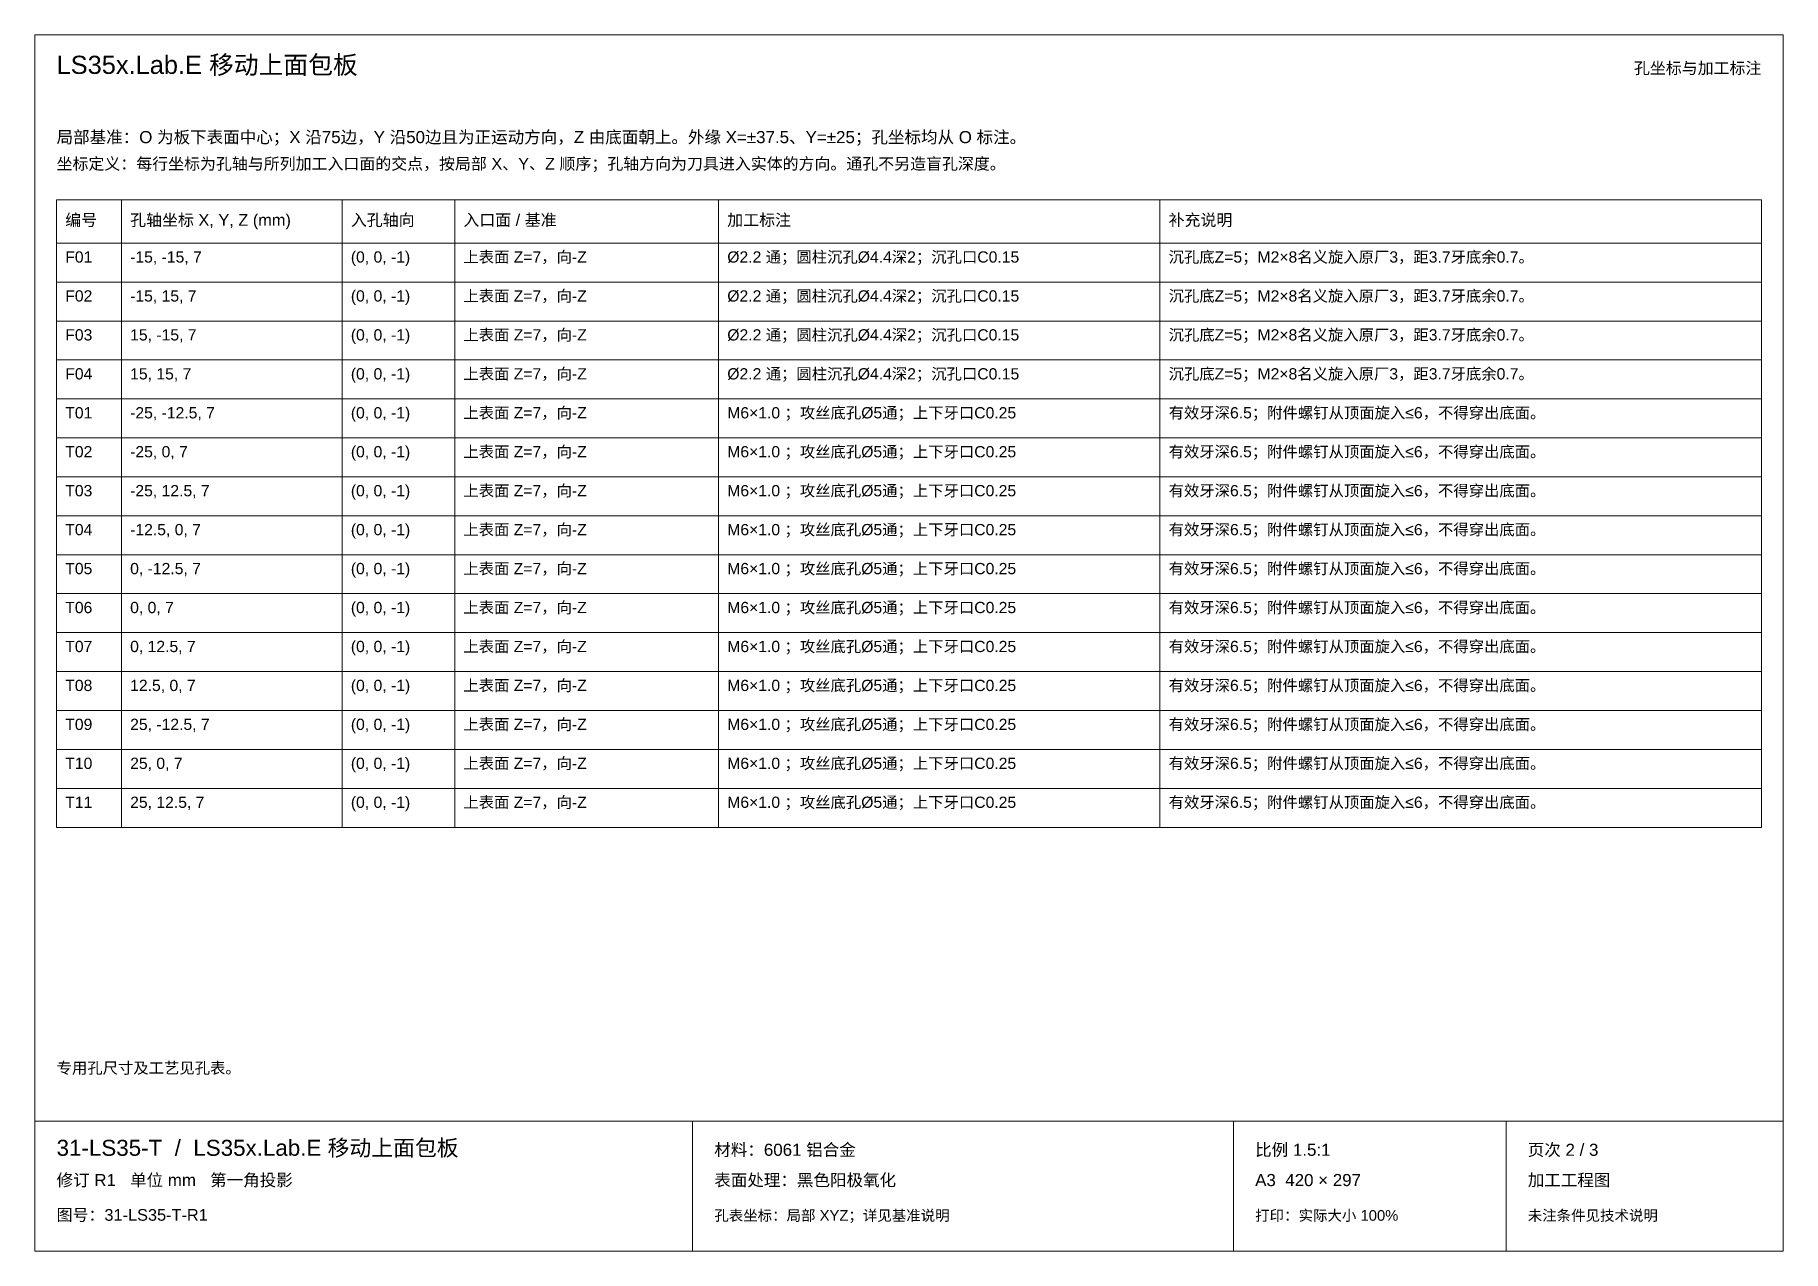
# Paper-space layout '02_孔表及加工说明' of a CAD drawing. Header units: millimetres. Extents: x 8 to 412, y 8 to 289.
import ezdxf
from ezdxf.enums import TextEntityAlignment as Align

# ---------------------------------------------------------------- set-up
doc = ezdxf.new("R2010")
doc.units = ezdxf.units.MM
doc.header["$LTSCALE"] = 0.666667
doc.layers.add('ANNOTATIONS', color=7, linetype='CONTINUOUS', lineweight=18)
doc.styles.add('CJK', font='Arial Unicode.ttf')

psp = doc.layouts.new('02_孔表及加工说明')

# ---------------------------------------------------------------- linework, layer by layer
at = {"layer": 'ANNOTATIONS'}
for p, q in [((412, 289), (8, 289)), ((8, 289), (8, 8)), ((412, 8), (412, 289)), ((28, 250.9), (13, 250.9)), ((13, 250.9), (13, 240.9)), ((28, 240.9), (28, 250.9)), ((79, 250.9), (28, 250.9)), ((28, 250.9), (28, 240.9)), ((79, 240.9), (79, 250.9)), ((105, 250.9), (79, 250.9)), ((79, 250.9), (79, 240.9)), ((105, 240.9), (105, 250.9)), ((166, 250.9), (105, 250.9)), ((105, 250.9), (105, 240.9)), ((166, 240.9), (166, 250.9)), ((268, 250.9), (166, 250.9)), ((166, 250.9), (166, 240.9)), ((268, 240.9), (268, 250.9)), ((407, 250.9), (268, 250.9)), ((268, 250.9), (268, 240.9)), ((407, 240.9), (407, 250.9)), ((13, 240.9), (28, 240.9)), ((28, 240.9), (13, 240.9)), ((13, 240.9), (13, 231.9)), ((28, 240.9), (79, 240.9)), ((28, 231.9), (28, 240.9)), ((79, 240.9), (28, 240.9)), ((28, 240.9), (28, 231.9)), ((79, 240.9), (105, 240.9)), ((79, 231.9), (79, 240.9)), ((105, 240.9), (79, 240.9)), ((79, 240.9), (79, 231.9)), ((105, 240.9), (166, 240.9)), ((105, 231.9), (105, 240.9)), ((166, 240.9), (105, 240.9)), ((105, 240.9), (105, 231.9)), ((166, 240.9), (268, 240.9)), ((166, 231.9), (166, 240.9)), ((268, 240.9), (166, 240.9)), ((166, 240.9), (166, 231.9)), ((268, 240.9), (407, 240.9)), ((268, 231.9), (268, 240.9)), ((407, 240.9), (268, 240.9)), ((268, 240.9), (268, 231.9)), ((407, 231.9), (407, 240.9)), ((13, 231.9), (28, 231.9)), ((28, 231.9), (13, 231.9)), ((13, 231.9), (13, 222.9)), ((28, 231.9), (79, 231.9)), ((28, 222.9), (28, 231.9)), ((79, 231.9), (28, 231.9)), ((28, 231.9), (28, 222.9)), ((79, 231.9), (105, 231.9)), ((79, 222.9), (79, 231.9)), ((105, 231.9), (79, 231.9)), ((79, 231.9), (79, 222.9)), ((105, 231.9), (166, 231.9)), ((105, 222.9), (105, 231.9)), ((166, 231.9), (105, 231.9)), ((105, 231.9), (105, 222.9)), ((166, 231.9), (268, 231.9)), ((166, 222.9), (166, 231.9)), ((268, 231.9), (166, 231.9)), ((166, 231.9), (166, 222.9)), ((268, 231.9), (407, 231.9)), ((268, 222.9), (268, 231.9)), ((407, 231.9), (268, 231.9)), ((268, 231.9), (268, 222.9)), ((407, 222.9), (407, 231.9)), ((13, 222.9), (28, 222.9)), ((28, 222.9), (13, 222.9)), ((13, 222.9), (13, 213.9)), ((28, 222.9), (79, 222.9)), ((28, 213.9), (28, 222.9)), ((79, 222.9), (28, 222.9)), ((28, 222.9), (28, 213.9)), ((79, 222.9), (105, 222.9)), ((79, 213.9), (79, 222.9)), ((105, 222.9), (79, 222.9)), ((79, 222.9), (79, 213.9)), ((105, 222.9), (166, 222.9)), ((105, 213.9), (105, 222.9)), ((166, 222.9), (105, 222.9)), ((105, 222.9), (105, 213.9)), ((166, 222.9), (268, 222.9)), ((166, 213.9), (166, 222.9)), ((268, 222.9), (166, 222.9)), ((166, 222.9), (166, 213.9)), ((268, 222.9), (407, 222.9)), ((268, 213.9), (268, 222.9)), ((407, 222.9), (268, 222.9)), ((268, 222.9), (268, 213.9)), ((407, 213.9), (407, 222.9)), ((13, 213.9), (28, 213.9)), ((28, 213.9), (13, 213.9)), ((13, 213.9), (13, 204.9)), ((28, 213.9), (79, 213.9)), ((28, 204.9), (28, 213.9)), ((79, 213.9), (28, 213.9)), ((28, 213.9), (28, 204.9)), ((79, 213.9), (105, 213.9)), ((79, 204.9), (79, 213.9)), ((105, 213.9), (79, 213.9)), ((79, 213.9), (79, 204.9)), ((105, 213.9), (166, 213.9)), ((105, 204.9), (105, 213.9)), ((166, 213.9), (105, 213.9)), ((105, 213.9), (105, 204.9)), ((166, 213.9), (268, 213.9)), ((166, 204.9), (166, 213.9)), ((268, 213.9), (166, 213.9)), ((166, 213.9), (166, 204.9)), ((268, 213.9), (407, 213.9)), ((268, 204.9), (268, 213.9)), ((407, 213.9), (268, 213.9)), ((268, 213.9), (268, 204.9)), ((407, 204.9), (407, 213.9)), ((13, 204.9), (28, 204.9)), ((28, 204.9), (13, 204.9)), ((13, 204.9), (13, 195.9)), ((28, 204.9), (79, 204.9)), ((28, 195.9), (28, 204.9)), ((79, 204.9), (28, 204.9)), ((28, 204.9), (28, 195.9)), ((79, 204.9), (105, 204.9)), ((79, 195.9), (79, 204.9)), ((105, 204.9), (79, 204.9)), ((79, 204.9), (79, 195.9)), ((105, 204.9), (166, 204.9)), ((105, 195.9), (105, 204.9)), ((166, 204.9), (105, 204.9)), ((105, 204.9), (105, 195.9)), ((166, 204.9), (268, 204.9)), ((166, 195.9), (166, 204.9)), ((268, 204.9), (166, 204.9)), ((166, 204.9), (166, 195.9)), ((268, 204.9), (407, 204.9)), ((268, 195.9), (268, 204.9)), ((407, 204.9), (268, 204.9)), ((268, 204.9), (268, 195.9)), ((407, 195.9), (407, 204.9)), ((13, 195.9), (28, 195.9)), ((28, 195.9), (13, 195.9)), ((13, 195.9), (13, 186.9)), ((28, 195.9), (79, 195.9)), ((28, 186.9), (28, 195.9)), ((79, 195.9), (28, 195.9)), ((28, 195.9), (28, 186.9)), ((79, 195.9), (105, 195.9)), ((79, 186.9), (79, 195.9)), ((105, 195.9), (79, 195.9)), ((79, 195.9), (79, 186.9)), ((105, 195.9), (166, 195.9)), ((105, 186.9), (105, 195.9)), ((166, 195.9), (105, 195.9)), ((105, 195.9), (105, 186.9)), ((166, 195.9), (268, 195.9)), ((166, 186.9), (166, 195.9)), ((268, 195.9), (166, 195.9)), ((166, 195.9), (166, 186.9)), ((268, 195.9), (407, 195.9)), ((268, 186.9), (268, 195.9)), ((407, 195.9), (268, 195.9)), ((268, 195.9), (268, 186.9)), ((407, 186.9), (407, 195.9)), ((13, 186.9), (28, 186.9)), ((28, 186.9), (13, 186.9)), ((13, 186.9), (13, 177.9)), ((28, 186.9), (79, 186.9)), ((28, 177.9), (28, 186.9)), ((79, 186.9), (28, 186.9)), ((28, 186.9), (28, 177.9)), ((79, 186.9), (105, 186.9)), ((79, 177.9), (79, 186.9)), ((105, 186.9), (79, 186.9)), ((79, 186.9), (79, 177.9)), ((105, 186.9), (166, 186.9)), ((105, 177.9), (105, 186.9)), ((166, 186.9), (105, 186.9)), ((105, 186.9), (105, 177.9)), ((166, 186.9), (268, 186.9)), ((166, 177.9), (166, 186.9)), ((268, 186.9), (166, 186.9)), ((166, 186.9), (166, 177.9)), ((268, 186.9), (407, 186.9)), ((268, 177.9), (268, 186.9)), ((407, 186.9), (268, 186.9)), ((268, 186.9), (268, 177.9)), ((407, 177.9), (407, 186.9)), ((13, 177.9), (28, 177.9)), ((28, 177.9), (13, 177.9)), ((13, 177.9), (13, 168.9)), ((28, 177.9), (79, 177.9)), ((28, 168.9), (28, 177.9)), ((79, 177.9), (28, 177.9)), ((28, 177.9), (28, 168.9)), ((79, 177.9), (105, 177.9)), ((79, 168.9), (79, 177.9)), ((105, 177.9), (79, 177.9)), ((79, 177.9), (79, 168.9)), ((105, 177.9), (166, 177.9)), ((105, 168.9), (105, 177.9)), ((166, 177.9), (105, 177.9)), ((105, 177.9), (105, 168.9)), ((166, 177.9), (268, 177.9)), ((166, 168.9), (166, 177.9)), ((268, 177.9), (166, 177.9)), ((166, 177.9), (166, 168.9)), ((268, 177.9), (407, 177.9)), ((268, 168.9), (268, 177.9)), ((407, 177.9), (268, 177.9)), ((268, 177.9), (268, 168.9)), ((407, 168.9), (407, 177.9)), ((13, 168.9), (28, 168.9)), ((28, 168.9), (13, 168.9)), ((13, 168.9), (13, 159.9)), ((28, 168.9), (79, 168.9)), ((28, 159.9), (28, 168.9)), ((79, 168.9), (28, 168.9)), ((28, 168.9), (28, 159.9)), ((79, 168.9), (105, 168.9)), ((79, 159.9), (79, 168.9)), ((105, 168.9), (79, 168.9)), ((79, 168.9), (79, 159.9)), ((105, 168.9), (166, 168.9)), ((105, 159.9), (105, 168.9)), ((166, 168.9), (105, 168.9)), ((105, 168.9), (105, 159.9)), ((166, 168.9), (268, 168.9)), ((166, 159.9), (166, 168.9)), ((268, 168.9), (166, 168.9)), ((166, 168.9), (166, 159.9)), ((268, 168.9), (407, 168.9)), ((268, 159.9), (268, 168.9)), ((407, 168.9), (268, 168.9)), ((268, 168.9), (268, 159.9)), ((407, 159.9), (407, 168.9)), ((13, 159.9), (28, 159.9)), ((28, 159.9), (13, 159.9)), ((13, 159.9), (13, 150.9)), ((28, 159.9), (79, 159.9)), ((28, 150.9), (28, 159.9)), ((79, 159.9), (28, 159.9)), ((28, 159.9), (28, 150.9)), ((79, 159.9), (105, 159.9)), ((79, 150.9), (79, 159.9)), ((105, 159.9), (79, 159.9)), ((79, 159.9), (79, 150.9)), ((105, 159.9), (166, 159.9)), ((105, 150.9), (105, 159.9)), ((166, 159.9), (105, 159.9)), ((105, 159.9), (105, 150.9)), ((166, 159.9), (268, 159.9)), ((166, 150.9), (166, 159.9)), ((268, 159.9), (166, 159.9)), ((166, 159.9), (166, 150.9)), ((268, 159.9), (407, 159.9)), ((268, 150.9), (268, 159.9)), ((407, 159.9), (268, 159.9)), ((268, 159.9), (268, 150.9)), ((407, 150.9), (407, 159.9)), ((13, 150.9), (28, 150.9)), ((28, 150.9), (13, 150.9)), ((13, 150.9), (13, 141.9)), ((28, 150.9), (79, 150.9)), ((28, 141.9), (28, 150.9)), ((79, 150.9), (28, 150.9)), ((28, 150.9), (28, 141.9)), ((79, 150.9), (105, 150.9)), ((79, 141.9), (79, 150.9)), ((105, 150.9), (79, 150.9)), ((79, 150.9), (79, 141.9)), ((105, 150.9), (166, 150.9)), ((105, 141.9), (105, 150.9)), ((166, 150.9), (105, 150.9)), ((105, 150.9), (105, 141.9)), ((166, 150.9), (268, 150.9)), ((166, 141.9), (166, 150.9)), ((268, 150.9), (166, 150.9)), ((166, 150.9), (166, 141.9)), ((268, 150.9), (407, 150.9)), ((268, 141.9), (268, 150.9)), ((407, 150.9), (268, 150.9)), ((268, 150.9), (268, 141.9)), ((407, 141.9), (407, 150.9)), ((13, 141.9), (28, 141.9)), ((28, 141.9), (13, 141.9)), ((13, 141.9), (13, 132.9)), ((28, 141.9), (79, 141.9)), ((28, 132.9), (28, 141.9)), ((79, 141.9), (28, 141.9)), ((28, 141.9), (28, 132.9)), ((79, 141.9), (105, 141.9)), ((79, 132.9), (79, 141.9)), ((105, 141.9), (79, 141.9)), ((79, 141.9), (79, 132.9)), ((105, 141.9), (166, 141.9)), ((105, 132.9), (105, 141.9)), ((166, 141.9), (105, 141.9)), ((105, 141.9), (105, 132.9)), ((166, 141.9), (268, 141.9)), ((166, 132.9), (166, 141.9)), ((268, 141.9), (166, 141.9)), ((166, 141.9), (166, 132.9)), ((268, 141.9), (407, 141.9)), ((268, 132.9), (268, 141.9)), ((407, 141.9), (268, 141.9)), ((268, 141.9), (268, 132.9)), ((407, 132.9), (407, 141.9)), ((13, 132.9), (28, 132.9)), ((28, 132.9), (13, 132.9)), ((13, 132.9), (13, 123.9)), ((28, 132.9), (79, 132.9)), ((28, 123.9), (28, 132.9)), ((79, 132.9), (28, 132.9)), ((28, 132.9), (28, 123.9)), ((79, 132.9), (105, 132.9)), ((79, 123.9), (79, 132.9)), ((105, 132.9), (79, 132.9)), ((79, 132.9), (79, 123.9)), ((105, 132.9), (166, 132.9)), ((105, 123.9), (105, 132.9)), ((166, 132.9), (105, 132.9)), ((105, 132.9), (105, 123.9)), ((166, 132.9), (268, 132.9)), ((166, 123.9), (166, 132.9)), ((268, 132.9), (166, 132.9)), ((166, 132.9), (166, 123.9)), ((268, 132.9), (407, 132.9)), ((268, 123.9), (268, 132.9)), ((407, 132.9), (268, 132.9)), ((268, 132.9), (268, 123.9)), ((407, 123.9), (407, 132.9)), ((13, 123.9), (28, 123.9)), ((28, 123.9), (13, 123.9)), ((13, 123.9), (13, 114.9)), ((28, 123.9), (79, 123.9)), ((28, 114.9), (28, 123.9)), ((79, 123.9), (28, 123.9)), ((28, 123.9), (28, 114.9)), ((79, 123.9), (105, 123.9)), ((79, 114.9), (79, 123.9)), ((105, 123.9), (79, 123.9)), ((79, 123.9), (79, 114.9)), ((105, 123.9), (166, 123.9)), ((105, 114.9), (105, 123.9)), ((166, 123.9), (105, 123.9)), ((105, 123.9), (105, 114.9)), ((166, 123.9), (268, 123.9)), ((166, 114.9), (166, 123.9)), ((268, 123.9), (166, 123.9)), ((166, 123.9), (166, 114.9)), ((268, 123.9), (407, 123.9)), ((268, 114.9), (268, 123.9)), ((407, 123.9), (268, 123.9)), ((268, 123.9), (268, 114.9)), ((407, 114.9), (407, 123.9)), ((13, 114.9), (28, 114.9)), ((28, 114.9), (13, 114.9)), ((13, 114.9), (13, 105.9)), ((28, 114.9), (79, 114.9)), ((28, 105.9), (28, 114.9)), ((79, 114.9), (28, 114.9)), ((28, 114.9), (28, 105.9)), ((79, 114.9), (105, 114.9)), ((79, 105.9), (79, 114.9)), ((105, 114.9), (79, 114.9)), ((79, 114.9), (79, 105.9)), ((105, 114.9), (166, 114.9)), ((105, 105.9), (105, 114.9)), ((166, 114.9), (105, 114.9)), ((105, 114.9), (105, 105.9)), ((166, 114.9), (268, 114.9)), ((166, 105.9), (166, 114.9)), ((268, 114.9), (166, 114.9)), ((166, 114.9), (166, 105.9)), ((268, 114.9), (407, 114.9)), ((268, 105.9), (268, 114.9)), ((407, 114.9), (268, 114.9)), ((268, 114.9), (268, 105.9)), ((407, 105.9), (407, 114.9)), ((13, 105.9), (28, 105.9)), ((28, 105.9), (79, 105.9)), ((79, 105.9), (105, 105.9)), ((105, 105.9), (166, 105.9)), ((166, 105.9), (268, 105.9)), ((268, 105.9), (407, 105.9)), ((8, 38), (412, 38)), ((160, 8), (160, 38)), ((285, 8), (285, 38)), ((348, 8), (348, 38)), ((8, 8), (412, 8))]:
    psp.add_line(p, q, dxfattribs=at)

# ---------------------------------------------------------------- texts
at = {"layer": 'ANNOTATIONS', "style": 'CJK'}
for s, height, p in [('LS35x.Lab.E 移动上面包板', 4.2, (13, 280)), ('局部基准：O 为板下表面中心；X 沿75边，Y 沿50边且为正运动方向，Z 由底面朝上。外缘 X=±37.5、Y=±25；孔坐标均从 O 标注。', 2.8, (13, 264)), ('坐标定义：每行坐标为孔轴与所列加工入口面的交点，按局部 X、Y、Z 顺序；孔轴方向为刀具进入实体的方向。通孔不另造盲孔深度。', 2.7, (13, 257.9)), ('编号', 2.7, (15, 244.9)), ('孔轴坐标 X, Y, Z (mm)', 2.7, (30, 244.9)), ('入孔轴向', 2.7, (81, 244.9)), ('入口面 / 基准', 2.7, (107, 244.9)), ('加工标注', 2.7, (168, 244.9)), ('补充说明', 2.7, (270, 244.9)), ('F01', 2.6, (15, 236.4)), ('-15, -15, 7', 2.6, (30, 236.4)), ('(0, 0, -1)', 2.6, (81, 236.4)), ('上表面 Z=7，向-Z', 2.6, (107, 236.4)), ('Ø2.2 通；圆柱沉孔Ø4.4深2；沉孔口C0.15', 2.6, (168, 236.4)), ('沉孔底Z=5；M2×8名义旋入原厂3，距3.7牙底余0.7。', 2.6, (270, 236.4)), ('上表面 Z=7，向-Z', 2.6, (107, 227.4)), ('Ø2.2 通；圆柱沉孔Ø4.4深2；沉孔口C0.15', 2.6, (168, 227.4)), ('沉孔底Z=5；M2×8名义旋入原厂3，距3.7牙底余0.7。', 2.6, (270, 227.4)), ('F02', 2.6, (15, 227.4)), ('-15, 15, 7', 2.6, (30, 227.4)), ('(0, 0, -1)', 2.6, (81, 227.4)), ('F03', 2.6, (15, 218.4)), ('15, -15, 7', 2.6, (30, 218.4)), ('(0, 0, -1)', 2.6, (81, 218.4)), ('上表面 Z=7，向-Z', 2.6, (107, 218.4)), ('Ø2.2 通；圆柱沉孔Ø4.4深2；沉孔口C0.15', 2.6, (168, 218.4)), ('沉孔底Z=5；M2×8名义旋入原厂3，距3.7牙底余0.7。', 2.6, (270, 218.4)), ('F04', 2.6, (15, 209.4)), ('15, 15, 7', 2.6, (30, 209.4)), ('(0, 0, -1)', 2.6, (81, 209.4)), ('上表面 Z=7，向-Z', 2.6, (107, 209.4)), ('Ø2.2 通；圆柱沉孔Ø4.4深2；沉孔口C0.15', 2.6, (168, 209.4)), ('沉孔底Z=5；M2×8名义旋入原厂3，距3.7牙底余0.7。', 2.6, (270, 209.4)), ('T01', 2.6, (15, 200.4)), ('-25, -12.5, 7', 2.6, (30, 200.4)), ('(0, 0, -1)', 2.6, (81, 200.4)), ('上表面 Z=7，向-Z', 2.6, (107, 200.4)), ('M6×1.0 ；攻丝底孔Ø5通；上下牙口C0.25', 2.6, (168, 200.4)), ('有效牙深6.5；附件螺钉从顶面旋入≤6，不得穿出底面。', 2.6, (270, 200.4)), ('T02', 2.6, (15, 191.4)), ('-25, 0, 7', 2.6, (30, 191.4)), ('(0, 0, -1)', 2.6, (81, 191.4)), ('上表面 Z=7，向-Z', 2.6, (107, 191.4)), ('M6×1.0 ；攻丝底孔Ø5通；上下牙口C0.25', 2.6, (168, 191.4)), ('有效牙深6.5；附件螺钉从顶面旋入≤6，不得穿出底面。', 2.6, (270, 191.4)), ('T03', 2.6, (15, 182.4)), ('-25, 12.5, 7', 2.6, (30, 182.4)), ('(0, 0, -1)', 2.6, (81, 182.4)), ('上表面 Z=7，向-Z', 2.6, (107, 182.4)), ('M6×1.0 ；攻丝底孔Ø5通；上下牙口C0.25', 2.6, (168, 182.4)), ('有效牙深6.5；附件螺钉从顶面旋入≤6，不得穿出底面。', 2.6, (270, 182.4)), ('T04', 2.6, (15, 173.4)), ('-12.5, 0, 7', 2.6, (30, 173.4)), ('(0, 0, -1)', 2.6, (81, 173.4)), ('上表面 Z=7，向-Z', 2.6, (107, 173.4)), ('M6×1.0 ；攻丝底孔Ø5通；上下牙口C0.25', 2.6, (168, 173.4)), ('有效牙深6.5；附件螺钉从顶面旋入≤6，不得穿出底面。', 2.6, (270, 173.4)), ('T05', 2.6, (15, 164.4)), ('0, -12.5, 7', 2.6, (30, 164.4)), ('(0, 0, -1)', 2.6, (81, 164.4)), ('上表面 Z=7，向-Z', 2.6, (107, 164.4)), ('M6×1.0 ；攻丝底孔Ø5通；上下牙口C0.25', 2.6, (168, 164.4)), ('有效牙深6.5；附件螺钉从顶面旋入≤6，不得穿出底面。', 2.6, (270, 164.4)), ('T06', 2.6, (15, 155.4)), ('0, 0, 7', 2.6, (30, 155.4)), ('(0, 0, -1)', 2.6, (81, 155.4)), ('上表面 Z=7，向-Z', 2.6, (107, 155.4)), ('M6×1.0 ；攻丝底孔Ø5通；上下牙口C0.25', 2.6, (168, 155.4)), ('有效牙深6.5；附件螺钉从顶面旋入≤6，不得穿出底面。', 2.6, (270, 155.4)), ('T07', 2.6, (15, 146.4)), ('0, 12.5, 7', 2.6, (30, 146.4)), ('(0, 0, -1)', 2.6, (81, 146.4)), ('上表面 Z=7，向-Z', 2.6, (107, 146.4)), ('M6×1.0 ；攻丝底孔Ø5通；上下牙口C0.25', 2.6, (168, 146.4)), ('有效牙深6.5；附件螺钉从顶面旋入≤6，不得穿出底面。', 2.6, (270, 146.4)), ('T08', 2.6, (15, 137.4)), ('12.5, 0, 7', 2.6, (30, 137.4)), ('(0, 0, -1)', 2.6, (81, 137.4)), ('上表面 Z=7，向-Z', 2.6, (107, 137.4)), ('M6×1.0 ；攻丝底孔Ø5通；上下牙口C0.25', 2.6, (168, 137.4)), ('有效牙深6.5；附件螺钉从顶面旋入≤6，不得穿出底面。', 2.6, (270, 137.4)), ('T09', 2.6, (15, 128.4)), ('25, -12.5, 7', 2.6, (30, 128.4)), ('(0, 0, -1)', 2.6, (81, 128.4)), ('上表面 Z=7，向-Z', 2.6, (107, 128.4)), ('M6×1.0 ；攻丝底孔Ø5通；上下牙口C0.25', 2.6, (168, 128.4)), ('有效牙深6.5；附件螺钉从顶面旋入≤6，不得穿出底面。', 2.6, (270, 128.4)), ('T10', 2.6, (15, 119.4)), ('25, 0, 7', 2.6, (30, 119.4)), ('(0, 0, -1)', 2.6, (81, 119.4)), ('上表面 Z=7，向-Z', 2.6, (107, 119.4)), ('M6×1.0 ；攻丝底孔Ø5通；上下牙口C0.25', 2.6, (168, 119.4)), ('有效牙深6.5；附件螺钉从顶面旋入≤6，不得穿出底面。', 2.6, (270, 119.4)), ('(0, 0, -1)', 2.6, (81, 110.4)), ('上表面 Z=7，向-Z', 2.6, (107, 110.4)), ('M6×1.0 ；攻丝底孔Ø5通；上下牙口C0.25', 2.6, (168, 110.4)), ('有效牙深6.5；附件螺钉从顶面旋入≤6，不得穿出底面。', 2.6, (270, 110.4)), ('T11', 2.6, (15, 110.4)), ('25, 12.5, 7', 2.6, (30, 110.4)), ('专用孔尺寸及工艺见孔表。', 2.6, (13, 49)), ('31-LS35-T  /  LS35x.Lab.E 移动上面包板', 3.7, (13, 30)), ('材料：6061 铝合金', 2.8, (165, 30)), ('比例 1.5:1', 2.8, (290, 30)), ('页次 2 / 3', 2.8, (353, 30)), ('修订 R1   单位 mm   第一角投影', 2.8, (13, 23)), ('表面处理：黑色阳极氧化', 2.8, (165, 23)), ('A3  420 × 297', 2.8, (290, 23)), ('加工工程图', 2.8, (353, 23)), ('图号：31-LS35-T-R1', 2.7, (13, 15)), ('孔表坐标：局部 XYZ；详见基准说明', 2.45, (165, 15)), ('打印：实际大小 100%', 2.45, (290, 15)), ('未注条件见技术说明', 2.45, (353, 15))]:
    psp.add_text(s, height=height, dxfattribs=at).set_placement(p)
psp.add_text('孔坐标与加工标注', height=2.7, dxfattribs=at).set_placement((407, 280), align=Align.RIGHT)

doc.saveas('drawing.dxf')
